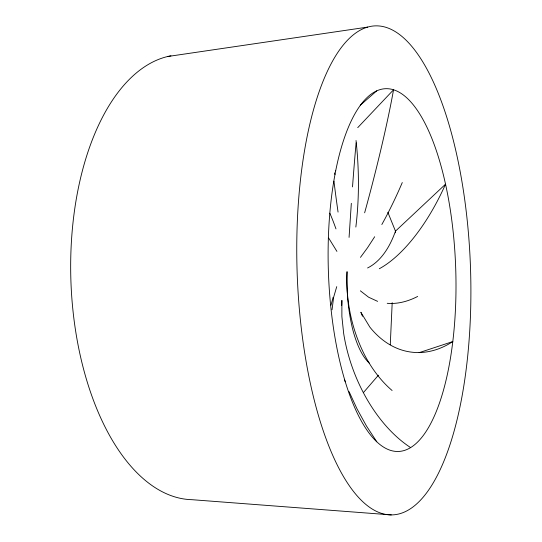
<?xml version="1.0" encoding="UTF-8"?>
<svg xmlns="http://www.w3.org/2000/svg" width="542" height="542" viewBox="0 0 542 542"><rect width="100%" height="100%" fill="white"/><g stroke="black" fill="none" stroke-linecap="round" stroke-linejoin="round"><path stroke-width="0.81" d="M341.717 305.39L341.887 300.363L341.88 316.535L343.669 333.459A119.375 72.811 69.4 0 0 410.633 447.597M390.267 344.759L392.198 302.68M349.068 237.389L351.331 203.325M332.043 309.807L333.628 297.26L336.745 286.637M331.02 305.193L333.093 297.328M374.678 236.746L367.523 247.762L360.457 257.375M363.567 392.415L378.438 375.193M357.727 127.655L393.539 89.796A139.172 10.623 -75.4 0 1 364.637 212.803M360.24 105.25L376.71 90.88M419.129 352.659L452.814 341.562A116.286 79.538 -83.4 0 1 369.847 327.104L360.857 312.253A182.031 46.09 80.2 0 0 362.49 316.277M167.559 56.531L367.645 27.1M391.304 514.9A244.652 86.706 88 0 1 304.97 148.074A244.652 86.706 88 0 1 455.233 148.156A244.652 86.706 88 0 1 391.304 514.9L191.936 499.69A222.566 117.004 88 0 1 71.138 286.528A222.566 117.004 88 0 1 170.933 55.812M377.611 301.359L368.587 297.199L360.355 290.817M328.709 238.107L336.928 251.407M376.771 441.771L366.473 425.998L357.158 409.135L349.062 391.615M387.855 212.315L395.477 231.143A83.963 31.551 86.6 0 1 395.369 232.809M338.059 212.091A142.194 3.035 80.7 0 1 333.98 181.204M334.556 172.864A142.194 3.035 80.7 0 1 334.976 174.551M367.578 267.972A213.094 88.007 73.6 0 0 395.477 231.143L445.538 184.185A126.198 55.406 -67.6 0 1 379.312 268.737M356.033 140.52A253.236 155.114 79.2 0 1 355.843 227.044M345.295 381.778A132.214 36.863 64.3 0 1 344.326 379.434M329.841 213.202A256.596 148.047 -79.5 0 1 335.972 228.907M417.645 296.447A120.08 71.185 -72.3 0 1 387.225 303.303M402.279 182.559A133.176 33.57 -68.8 0 1 381.832 224.53M352.517 186.909A142.451 4.268 -86.5 0 1 356.114 142.851M392.103 390.504A116.015 80.094 81.4 0 1 364.353 354.482C351.575 328.953 345.681 300.166 347.049 271.664C346.413 290.675 348.025 309.767 352.436 328.283A81.801 30.101 88.3 0 0 369.576 363.357M335.681 170.879A181.489 63.671 88 0 0 394.115 451.208A181.489 63.671 88 0 0 446.391 188.182A181.489 63.671 88 0 0 335.681 170.879"/></g></svg>
